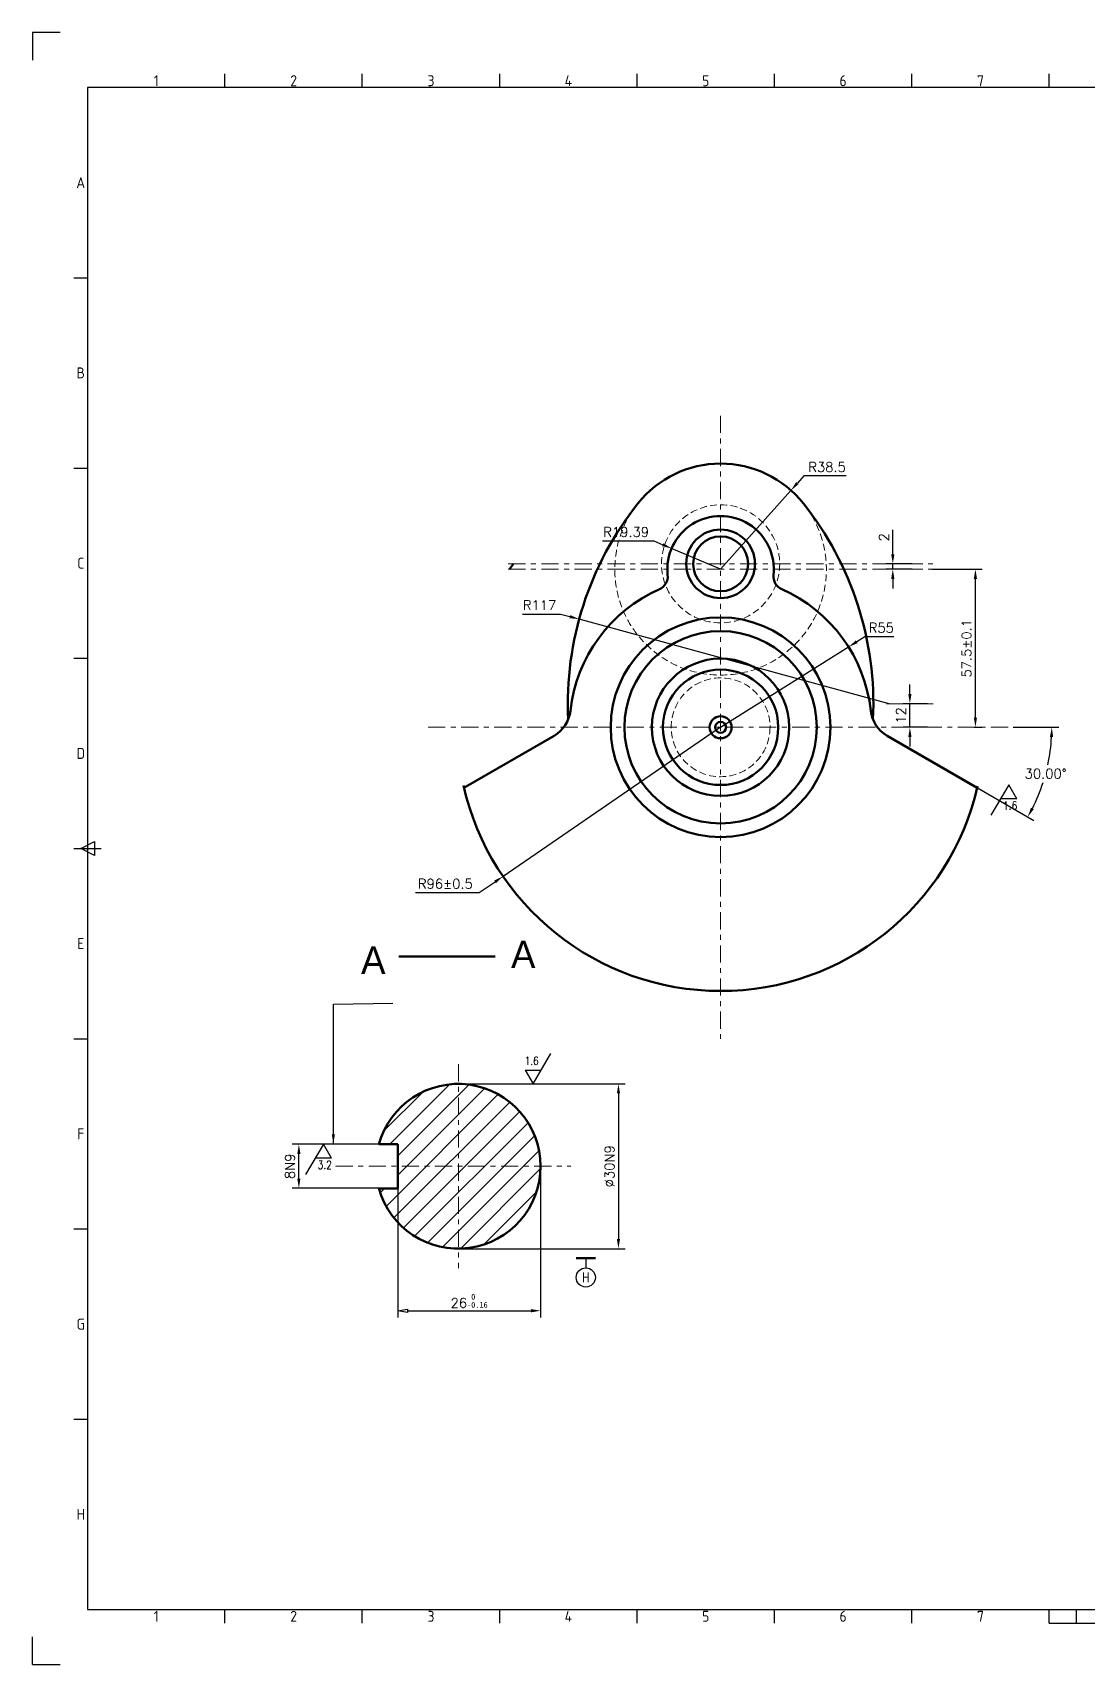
# Model space of a CAD drawing. Header units: millimetres. Extents: x -83 to 757, y -104 to 490.
# Drawn here: x -83 to 301, y -104 to 490 of the extents above; entities that cross this region are included whole.
import ezdxf
from ezdxf.enums import TextEntityAlignment as Align

# ---------------------------------------------------------------- set-up
doc = ezdxf.new("R2010")
doc.units = ezdxf.units.MM
doc.linetypes.add('AX_CENTER', pattern=[12.05, 6.25, -2, 1.8, -2])
doc.linetypes.add('AX_DASHED', pattern=[3.75, 2.5, -1.25])
for name, color, linetype in [('a1', 7, 'Continuous'), ('dim', 1, 'Continuous'), ('f', 6, 'Continuous')]:
    doc.layers.add(name, color=color, linetype=linetype)
for name, color, linetype, lineweight in [('b', 7, 'Continuous', 50), ('c2', 1, 'AX_CENTER', 18), ('x', 4, 'AX_DASHED', 18)]:
    doc.layers.add(name, color=color, linetype=linetype, lineweight=lineweight)
doc.styles.add('ISO Proportional', font='isocp.shx', dxfattribs={"bigfont": 'gbcbig.shx'})
doc.styles.get("Standard").update_dxf_attribs({"font": 'romans.shx', "bigfont": 'gbcbig.shx'})
doc.dimstyles.get("Standard").update_dxf_attribs({"dimtxt": 3.5, "dimasz": 3.5, "dimexe": 2.5, "dimexo": 0.0625, "dimgap": 1.5, "dimtad": 1, "dimdsep": 46, "dimtxsty": 'Standard', "dimcen": 0.09, "dimazin": 0, "dimtfac": 1, "dimtdec": 0, "dimtmove": 0, "dimatfit": 3, "dimfxl": 1, "dimtolj": 1, "dimtzin": 0, "dimarcsym": 0})

# ---------------------------------------------------------------- blocks, each defined once
blk = doc.blocks.new('*D22')
at = {"layer": 'Defpoints', "color": 0, "transparency": 16777216}
for p in [(72.32, 106.96), (72.32, 46.96), (130.65, 46.96)]:
    blk.add_point(p, dxfattribs=at)
at = {"layer": 'dim', "color": 0, "lineweight": -2, "transparency": 16777216}
for p, q in [((72.38, 106.96), (133.15, 106.96)), ((130.65, 103.46), (130.65, 50.46)), ((72.38, 46.96), (133.15, 46.96))]:
    blk.add_line(p, q, dxfattribs=at)
at = {"layer": 'dim', "color": 0, "transparency": 16777216}
for points in [[(130.06, 103.46), (131.23, 103.46), (130.65, 106.96)], [(130.06, 50.46), (131.23, 50.46), (130.65, 46.96)]]:
    blk.add_solid(points, dxfattribs=at)
at = {"layer": 'dim', "color": 0, "transparency": 16777216, "insert": (127.4, 76.96), "char_height": 3.5, "attachment_point": 5, "rotation": 90, "line_spacing_factor": 3.5}
blk.add_mtext('\\A1;%%c30N9', dxfattribs=at)
blk = doc.blocks.new('_CLOSEDBLANK')
at = {"layer": 'dim', "color": 0, "linetype": 'ByBlock', "lineweight": -2}
for p, q in [((-1, -0.17), (-1, 0.17)), ((-1, 0.17), (0, 0)), ((0, 0), (-1, -0.17))]:
    blk.add_line(p, q, dxfattribs=at)
blk = doc.blocks.new('*D59')
at = {"layer": 'Defpoints', "linetype": 'ByBlock', "transparency": 16777216}
for p in [(102.31, 76.16), (50.32, 68.96)]:
    blk.add_point(p, dxfattribs=at)
at = {"layer": 'dim', "color": 0, "linetype": 'ByBlock', "lineweight": -2, "transparency": 16777216}
for p, q in [((102.31, 76.1), (102.31, 21.88)), ((50.32, 68.89), (50.32, 21.88)), ((53.82, 24.38), (98.81, 24.38))]:
    blk.add_line(p, q, dxfattribs=at)
at = {"layer": 'dim', "color": 0, "linetype": 'ByBlock', "transparency": 16777216}
blk.add_solid([(102.31, 24.38), (98.81, 23.8), (98.81, 24.97)], dxfattribs=at)
at = {"layer": 'dim', "color": 0, "linetype": 'ByBlock', "lineweight": -2, "transparency": 16777216, "xscale": 3.5, "yscale": 3.5, "zscale": 3.5, "rotation": 180}
blk.add_blockref('_CLOSEDBLANK', (50.32, 24.38), dxfattribs=at)
at = {"layer": 'dim', "color": 0, "linetype": 'ByBlock', "transparency": 16777216, "insert": (76.31, 27.98), "char_height": 3.5, "attachment_point": 5}
blk.add_mtext('26{\\Ftxt;\\H0.60x\\S 0^ -0.16;}', dxfattribs=at)
blk = doc.blocks.new('*D24')
at = {"layer": 'Defpoints', "color": 0, "transparency": 16777216}
for p in [(14.33, 84.96), (43.4, 84.96), (43.4, 68.96)]:
    blk.add_point(p, dxfattribs=at)
at = {"layer": 'dim', "color": 0, "lineweight": -2, "transparency": 16777216}
for p, q in [((43.34, 84.96), (11.83, 84.96)), ((14.33, 72.46), (14.33, 81.46)), ((43.34, 68.96), (11.83, 68.96))]:
    blk.add_line(p, q, dxfattribs=at)
at = {"layer": 'dim', "color": 0, "transparency": 16777216}
for points in [[(13.75, 81.46), (14.91, 81.46), (14.33, 84.96)], [(13.75, 72.46), (14.91, 72.46), (14.33, 68.96)]]:
    blk.add_solid(points, dxfattribs=at)
at = {"layer": 'dim', "color": 0, "transparency": 16777216, "insert": (11.08, 76.96), "char_height": 3.5, "attachment_point": 5, "rotation": 90, "line_spacing_factor": 3.5}
blk.add_mtext('\\A1;8N9', dxfattribs=at)
blk = doc.blocks.new('*D25')
at = {"layer": 'Defpoints', "color": 0, "transparency": 16777216}
for p in [(193.44, 323.02), (167.83, 294.27)]:
    blk.add_point(p, dxfattribs=at)
at = {"layer": 'dim', "color": 0, "lineweight": -2, "transparency": 16777216}
for p, q in [((198.09, 328.25), (195.76, 325.63)), ((213.59, 328.25), (198.09, 328.25)), ((167.83, 294.27), (193.44, 323.02))]:
    blk.add_line(p, q, dxfattribs=at)
at = {"layer": 'dim', "color": 0, "transparency": 16777216}
blk.add_solid([(195.33, 326.02), (196.2, 325.24), (193.44, 323.02)], dxfattribs=at)
at = {"layer": 'dim', "color": 0, "transparency": 16777216, "insert": (206.59, 331.5), "char_height": 3.5, "attachment_point": 5}
blk.add_mtext('\\A3;R38.5', dxfattribs=at)
blk = doc.blocks.new('_NONE')
blk = doc.blocks.new('*D26')
at = {"layer": 'Defpoints', "color": 0, "transparency": 16777216}
for p in [(116.35, 276.13), (229.23, 245.36)]:
    blk.add_point(p, dxfattribs=at)
at = {"layer": 'dim', "color": 0, "lineweight": -2, "transparency": 16777216}
for p, q in [((95.76, 277.97), (109.6, 277.97)), ((109.6, 277.97), (112.97, 277.05)), ((229.23, 245.36), (116.35, 276.13))]:
    blk.add_line(p, q, dxfattribs=at)
at = {"layer": 'dim', "color": 0, "transparency": 16777216}
blk.add_solid([(113.13, 277.61), (112.82, 276.49), (116.35, 276.13)], dxfattribs=at)
at = {"layer": 'dim', "color": 0, "transparency": 16777216, "insert": (101.93, 281.22), "char_height": 3.5, "attachment_point": 5}
blk.add_mtext('\\A3;R117', dxfattribs=at)
blk = doc.blocks.new('*D27')
at = {"layer": 'Defpoints', "color": 0, "transparency": 16777216}
for p in [(214.41, 266.02), (167.83, 236.77)]:
    blk.add_point(p, dxfattribs=at)
at = {"layer": 'dim', "color": 0, "lineweight": -2, "transparency": 16777216}
for p, q in [((220.33, 269.74), (217.37, 267.88)), ((230.83, 269.74), (220.33, 269.74)), ((167.83, 236.77), (214.41, 266.02))]:
    blk.add_line(p, q, dxfattribs=at)
at = {"layer": 'dim', "color": 0, "transparency": 16777216}
blk.add_solid([(217.06, 268.37), (217.68, 267.39), (214.41, 266.02)], dxfattribs=at)
at = {"layer": 'dim', "color": 0, "transparency": 16777216, "insert": (226.33, 272.99), "char_height": 3.5, "attachment_point": 5}
blk.add_mtext('\\A3;R55', dxfattribs=at)
blk = doc.blocks.new('*D28')
at = {"layer": 'Defpoints', "color": 0, "transparency": 16777216}
for p in [(244.7, 294.27), (260.58, 294.27), (260.1, 236.77)]:
    blk.add_point(p, dxfattribs=at)
at = {"layer": 'dim', "color": 0, "lineweight": -2, "transparency": 16777216}
for p, q in [((244.77, 294.27), (263.08, 294.27)), ((260.58, 240.27), (260.58, 290.77)), ((260.17, 236.77), (263.08, 236.77))]:
    blk.add_line(p, q, dxfattribs=at)
at = {"layer": 'dim', "color": 0, "transparency": 16777216}
for points in [[(259.99, 290.77), (261.16, 290.77), (260.58, 294.27)], [(259.99, 240.27), (261.16, 240.27), (260.58, 236.77)]]:
    blk.add_solid(points, dxfattribs=at)
at = {"layer": 'dim', "color": 0, "transparency": 16777216, "insert": (257.33, 265.52), "char_height": 3.5, "attachment_point": 5, "rotation": 90, "line_spacing_factor": 3.5}
blk.add_mtext('\\A1;57.5%%p0.1', dxfattribs=at)
blk = doc.blocks.new('*D29')
at = {"layer": 'Defpoints', "color": 0, "transparency": 16777216}
for p in [(61.36, 236.77), (228.43, 233.7), (274.3, 236.77), (261.27, 214.74), (284.44, 214.45)]:
    blk.add_point(p, dxfattribs=at)
at = {"layer": 'dim', "color": 0, "lineweight": -2, "transparency": 16777216}
for p, q in [((274.36, 236.77), (290.88, 236.77)), ((261.32, 214.71), (281.8, 202.89))]:
    blk.add_line(p, q, dxfattribs=at)
for start, end in [(347.93487, 356.92709), (333.07291, 342.02424)]:
    blk.add_arc((223.11, 236.77), 65.27, start, end, dxfattribs=at)
at = {"layer": 'dim', "color": 0, "transparency": 16777216}
for points in [[(287.7, 233.29), (288.87, 233.26), (288.38, 236.77)], [(281.81, 206.93), (280.79, 207.49), (279.63, 204.14)]]:
    blk.add_solid(points, dxfattribs=at)
at = {"layer": 'dim', "color": 0, "transparency": 16777216, "insert": (286.15, 219.88), "char_height": 3.5, "attachment_point": 5}
blk.add_mtext('\\A1;30.00°', dxfattribs=at)
blk = doc.blocks.new('*D30')
at = {"layer": 'Defpoints', "color": 0, "transparency": 16777216}
for p in [(167.83, 236.77), (88.64, 182.5)]:
    blk.add_point(p, dxfattribs=at)
at = {"layer": 'dim', "color": 0, "lineweight": -2, "transparency": 16777216}
for p, q in [((167.83, 236.77), (88.64, 182.5)), ((79.98, 176.57), (85.75, 180.52)), ((56.81, 176.57), (79.98, 176.57))]:
    blk.add_line(p, q, dxfattribs=at)
at = {"layer": 'dim', "color": 0, "transparency": 16777216}
blk.add_solid([(85.42, 181), (86.08, 180.04), (88.64, 182.5)], dxfattribs=at)
at = {"layer": 'dim', "color": 0, "transparency": 16777216, "insert": (67.64, 179.82), "char_height": 3.5, "attachment_point": 5}
blk.add_mtext('\\A3;R96%%p0.5', dxfattribs=at)
blk = doc.blocks.new('*D31')
at = {"layer": 'Defpoints', "color": 0, "transparency": 16777216}
for p in [(149.99, 301.87), (167.83, 294.27)]:
    blk.add_point(p, dxfattribs=at)
at = {"layer": 'dim', "color": 0, "lineweight": -2, "transparency": 16777216}
for p, q in [((124.88, 304.61), (143.55, 304.61)), ((143.55, 304.61), (146.77, 303.24)), ((167.83, 294.27), (149.99, 301.87))]:
    blk.add_line(p, q, dxfattribs=at)
at = {"layer": 'dim', "color": 0, "transparency": 16777216}
blk.add_solid([(146.99, 303.78), (146.54, 302.7), (149.99, 301.87)], dxfattribs=at)
at = {"layer": 'dim', "color": 0, "transparency": 16777216, "insert": (133.46, 307.86), "char_height": 3.5, "attachment_point": 5}
blk.add_mtext('\\A3;R19.39', dxfattribs=at)
blk = doc.blocks.new('*D32')
at = {"layer": 'Defpoints', "color": 0, "transparency": 16777216}
for p in [(230.51, 296.27), (237.61, 296.27), (237.61, 294.27)]:
    blk.add_point(p, dxfattribs=at)
at = {"layer": 'dim', "color": 0, "lineweight": -2, "transparency": 16777216}
for p, q in [((230.51, 299.77), (230.51, 308.6)), ((237.55, 296.27), (228.01, 296.27)), ((237.55, 294.27), (228.01, 294.27)), ((230.51, 294.27), (230.51, 296.27)), ((230.51, 290.77), (230.51, 287.27))]:
    blk.add_line(p, q, dxfattribs=at)
at = {"layer": 'dim', "color": 0, "transparency": 16777216}
for points in [[(229.92, 299.77), (231.09, 299.77), (230.51, 296.27)], [(229.92, 290.77), (231.09, 290.77), (230.51, 294.27)]]:
    blk.add_solid(points, dxfattribs=at)
at = {"layer": 'dim', "color": 0, "transparency": 16777216, "insert": (227.26, 305.94), "char_height": 3.5, "attachment_point": 5, "rotation": 90, "line_spacing_factor": 3.5}
blk.add_mtext('\\A1;2', dxfattribs=at)
blk = doc.blocks.new('*D33')
at = {"layer": 'Defpoints', "color": 0, "transparency": 16777216}
for p in [(236.73, 245.36), (243.23, 245.36), (243.23, 236.77)]:
    blk.add_point(p, dxfattribs=at)
at = {"layer": 'dim', "color": 0, "lineweight": -2, "transparency": 16777216}
for p, q in [((236.73, 248.86), (236.73, 252.36)), ((243.17, 245.36), (234.23, 245.36)), ((236.73, 236.77), (236.73, 245.36)), ((243.17, 236.77), (234.23, 236.77)), ((236.73, 233.27), (236.73, 229.77))]:
    blk.add_line(p, q, dxfattribs=at)
at = {"layer": 'dim', "color": 0, "transparency": 16777216}
for points in [[(236.15, 248.86), (237.31, 248.86), (236.73, 245.36)], [(236.15, 233.27), (237.31, 233.27), (236.73, 236.77)]]:
    blk.add_solid(points, dxfattribs=at)
at = {"layer": 'dim', "color": 0, "transparency": 16777216, "insert": (233.48, 241.07), "char_height": 3.5, "attachment_point": 5, "rotation": 90, "line_spacing_factor": 3.5}
blk.add_mtext('\\A1;12', dxfattribs=at)
blk = doc.blocks.new('*U4')
at = {"layer": 'dim'}
for p, q in [((5, 2.89), (0, 0)), ((0, 0), (11, -6.53)), ((5, 2.89), (5, -2.89))]:
    blk.add_line(p, q, dxfattribs=at)
at = {"layer": 'dim', "width": 0.8}
blk.add_text('1.6', height=3, rotation=90, dxfattribs=at).set_placement((6, -2.1), align=Align.TOP_LEFT)
blk = doc.blocks.new('zSec_1908')
at = {"layer": 'b', "lineweight": 50}
blk.add_line((3.5, -0.88), (-3.5, -0.88), dxfattribs=at)
at = {"layer": 'dim', "lineweight": -3}
blk.add_line((0, -0.88), (0, -4.38), dxfattribs=at)
at = {"layer": 'dim'}
blk.add_circle((0, -7.88), 3.5, dxfattribs=at)
at = {"layer": 'dim', "width": 0.8}
blk.add_text('H', height=3.5, dxfattribs=at).set_placement((0, -9.62), align=Align.CENTER)
blk = doc.blocks.new('*U19')
at = {"layer": 'dim'}
for p, q in [((5, 2.89), (0, 0)), ((0, 0), (11, -6.53)), ((5, 2.89), (5, -2.89))]:
    blk.add_line(p, q, dxfattribs=at)
at = {"layer": 'dim', "width": 0.8}
blk.add_text('1.6', height=3, rotation=270, dxfattribs=at).set_placement((6, -2.1), align=Align.BOTTOM_RIGHT)
blk = doc.blocks.new('*U20')
at = {"layer": 'dim'}
for p, q in [((5, 2.89), (0, 0)), ((0, 0), (11, -6.53)), ((5, 2.89), (5, -2.89))]:
    blk.add_line(p, q, dxfattribs=at)
at = {"layer": 'dim', "width": 0.8}
blk.add_text('3.2', height=3, rotation=90, dxfattribs=at).set_placement((6, -2.1), align=Align.TOP_LEFT)
blk = doc.blocks.new('ISO A1')
at = {"layer": 'a1'}
for p, q in [((10, 594), (0, 594)), ((0, 594), (0, 584)), ((70, 574), (70, 579)), ((120, 574), (120, 579)), ((170, 574), (170, 579)), ((220, 574), (220, 579)), ((270, 574), (270, 579)), ((320, 574), (320, 579)), ((370, 574), (370, 579)), ((820, 574), (20, 574)), ((20, 574), (20, 20)), ((15, 504.75), (20, 504.75)), ((15, 435.5), (20, 435.5)), ((15, 366.25), (20, 366.25)), ((15, 297), (25, 297)), ((17.5, 297), (22.5, 299.5)), ((22.5, 294.5), (17.5, 297)), ((22.5, 299.5), (22.5, 294.5)), ((15, 227.75), (20, 227.75)), ((15, 158.5), (20, 158.5)), ((15, 89.25), (20, 89.25)), ((20, 20), (820, 20)), ((70, 15), (70, 20)), ((120, 15), (120, 20)), ((170, 15), (170, 20)), ((220, 15), (220, 20)), ((270, 15), (270, 20)), ((320, 15), (320, 20)), ((370, 15), (370, 20)), ((380, 15), (380, 20)), ((370, 15), (470, 15)), ((0, 0), (0, 10)), ((0, 0), (10, 0))]:
    blk.add_line(p, q, dxfattribs=at)
at = {"layer": 'a1', "style": 'ISO Proportional'}
for s, p in [('1', (45, 576.5)), ('2', (95, 576.5)), ('3', (145, 576.5)), ('4', (195, 576.5)), ('5', (245, 576.5)), ('6', (295, 576.5)), ('7', (345, 576.5)), ('A', (17.5, 539.375)), ('B', (17.5, 470.125)), ('C', (17.5, 400.875)), ('D', (17.5, 331.625)), ('E', (17.5, 262.375)), ('F', (17.5, 193.125)), ('G', (17.5, 123.875)), ('H', (17.5, 54.625)), ('1', (45, 17.5)), ('2', (95, 17.5)), ('3', (145, 17.5)), ('4', (195, 17.5)), ('5', (245, 17.5)), ('6', (295, 17.5)), ('7', (345, 17.5))]:
    blk.add_text(s, height=4, dxfattribs=at).set_placement(p, align=Align.MIDDLE)
at = {"layer": 'a1', "style": 'ISO Proportional', "flags": 8}
for tag, p in [('DESIGNED_BY', (652, 43)), ('CHECKED_BY', (684, 43)), ('APPROVED_BY_DATE', (709, 43)), ('FILENAME', (747, 43)), ('DATE', (772, 43)), ('SCALE', (802, 43)), ('EDITION', (787, 23)), ('SHEET', (802, 23))]:
    blk.add_attdef(tag, text='', height=2.5, dxfattribs=at).set_placement(p, align=Align.MIDDLE_LEFT)
for tag, height, p in [('TITLE', 5, (772.5, 35)), ('OWNER', 5, (687.5, 30)), ('DRAWING_NUMBER', 3, (755, 25))]:
    blk.add_attdef(tag, text='', height=height, dxfattribs=at).set_placement(p, align=Align.MIDDLE)

msp = doc.modelspace()

# ---------------------------------------------------------------- hatches: boundary and pattern name
at = {"layer": 'f'}
h = msp.add_hatch(dxfattribs=at)
h.set_pattern_fill('ANSI31', color=256, scale=40, style=0)
h.set_pattern_definition([(45, (-1175.6097, -155.24), (-3.535534, 3.535534), [])])
h.paths.add_polyline_path([(50.317, 84.956), (50.317, 68.956), (43.403, 68.956, 7.3642081), (43.403, 84.956)])

# ---------------------------------------------------------------- linework, layer by layer
at = {"layer": 'b'}
for p, q in [((107.23, 233.7), (74.39, 214.74)), ((228.427, 233.7), (261.266, 214.74)), ((50.75, 153.337), (85.777, 153.337)), ((43.403, 84.956), (50.317, 84.956)), ((50.317, 84.956), (50.317, 68.956)), ((50.095, 68.889), (43.148, 68.889))]:
    msp.add_line(p, q, dxfattribs=at)
for centre, radius in [((167.828, 296.269), 12.5), ((167.828, 296.269), 10), ((167.828, 236.769), 40), ((167.828, 236.769), 35), ((167.828, 236.769), 25), ((167.828, 236.769), 21), ((167.828, 236.769), 4), ((167.828, 236.769), 2)]:
    msp.add_circle(centre, radius, dxfattribs=at)
for centre, radius, start, end in [((167.828, 294.269), 38.5, 38.538525, 141.461475), ((229.23, 245.361), 117, 141.461475, 182.805919), ((106.426, 245.361), 117, 357.194081, 38.538525), ((167.828, 294.269), 19.393, 353.834774, 186.165226), ((167.828, 236.769), 96, 141.699078, 143.20467), ((143.576, 291.65), 5, 293.840868, 6.165226), ((192.08, 291.65), 5, 173.834774, 246.159132), ((167.828, 236.769), 55, 113.840868, 173.725192), ((167.828, 236.769), 55, 6.274808, 66.159132), ((101.23, 244.092), 12, 300, 353.725192), ((234.427, 244.092), 12, 186.274808, 240), ((167.828, 236.769), 96, 192.762253, 347.068279), ((72.317, 76.956), 30, 195.46601, 164.53399)]:
    msp.add_arc(centre, radius, start, end, dxfattribs=at)
at = {"layer": 'c2'}
for p, q in [((167.828, 350.173), (167.828, 123.366)), ((90.564, 296.269), (245.092, 296.269)), ((90.564, 294.269), (245.092, 294.269)), ((228.23, 245.361), (245.23, 245.361)), ((61.356, 236.769), (274.301, 236.769)), ((72.38, 114.092), (72.379, 39.837)), ((27.684, 76.956), (113.368, 76.956))]:
    msp.add_line(p, q, dxfattribs=at)
at = {"layer": 'x'}
for centre, radius in [((167.828, 296.269), 21.5), ((167.828, 236.769), 18)]:
    msp.add_circle(centre, radius, dxfattribs=at)
msp.add_arc((167.828, 294.269), 38.5, 141.461475, 38.538525, dxfattribs=at)

# ---------------------------------------------------------------- block references
at = {"layer": 'a1'}
msp.add_blockref('ISO A1', (-82.576, -104.359), dxfattribs=at)
at = {"layer": 'dim'}
for name, p, rotation in [('*U4', (272.777, 215.769), 269.999999533796), ('*U19', (99.55, 106.956), 90), ('*U20', (23.283, 84.956), 269.9999984647661)]:
    msp.add_blockref(name, p, dxfattribs=dict(at, rotation=rotation))
msp.add_blockref('zSec_1908', (118.751, 44.364), dxfattribs=at)

# ---------------------------------------------------------------- texts
at = {"layer": 'b', "char_height": 3.5, "attachment_point": 1}
for insert in [(36.957, 156.979), (91.536, 159.096)]:
    msp.add_mtext('{\\Faxtxt.shx,HZTXT.SHX;\\H2.8571x;A}', dxfattribs=dict(at, insert=insert))

# ---------------------------------------------------------------- dimensions: what is measured, and where the dimension line sits
at = {"layer": 'dim'}
for center, mpoint, picture, middle in [((167.828, 294.269), (193.436, 323.018), '*D25', (206.592, 331.496)), ((167.828, 294.269), (149.986, 301.868), '*D31', (133.462, 307.861)), ((229.23, 245.361), (116.349, 276.131), '*D26', (101.928, 281.222)), ((167.828, 236.769), (214.405, 266.019), '*D27', (226.333, 272.992))]:
    dim = msp.add_radius_dim(center=center, mpoint=mpoint, dimstyle='Standard', override={"dimtoh": 1, "dimblk1": 'NONE', "dimsah": 1, "dimatfit": 3, "dimtolj": 3}, dxfattribs=at)
    dim.commit()
    dim.dimension.update_dxf_attribs({"geometry": picture, "text_midpoint": middle})
dim = msp.add_linear_dim(base=(230.508, 296.269), p1=(237.612, 294.269), p2=(237.612, 296.269), angle=90, dimstyle='Standard', override={"dimatfit": 3}, dxfattribs=at)
dim.commit()
dim.dimension.update_dxf_attribs({"geometry": '*D32', "text_midpoint": (227.258, 305.936)})
for base, p1, p2, text, picture, middle in [((260.578, 294.269), (260.103, 236.769), (244.703, 294.269), '<>%%p0.1', '*D28', (257.328, 265.519)), ((236.73, 245.361), (243.231, 236.769), (243.231, 245.361), '12', '*D33', (233.48, 241.065)), ((130.646, 46.956), (72.317, 106.956), (72.317, 46.956), '%%c30N9', '*D22', (127.396, 76.956)), ((14.331, 84.956), (43.403, 68.956), (43.403, 84.956), '8N9', '*D24', (11.081, 76.956))]:
    dim = msp.add_linear_dim(base=base, p1=p1, p2=p2, angle=90, text=text, dimstyle='Standard', override={"dimgap": 1.5, "dimatfit": 3}, dxfattribs=at)
    dim.commit()
    dim.dimension.update_dxf_attribs({"geometry": picture, "text_midpoint": middle})
dim = msp.add_radius_dim(center=(167.828, 236.769), mpoint=(88.638, 182.502), text='<>%%p0.5', dimstyle='Standard', override={"dimgap": 1.5, "dimtoh": 1, "dimblk1": 'NONE', "dimsah": 1, "dimatfit": 3, "dimtolj": 3}, dxfattribs=at)
dim.commit()
dim.dimension.update_dxf_attribs({"geometry": '*D30', "text_midpoint": (67.644, 179.816)})
dim = msp.add_angular_dim_2l(base=(284.441, 214.447), line1=((61.356, 236.769), (274.301, 236.769)), line2=((228.427, 233.7), (261.266, 214.74)), dimstyle='Standard', override={"dimtih": 1, "dimtoh": 1, "dimatfit": 3}, dxfattribs=at)
dim.commit()
dim.dimension.update_dxf_attribs({"geometry": '*D29', "text_midpoint": (286.153, 219.877)})
dim = msp.add_linear_dim(base=(102.306, 24.384), p1=(50.317, 68.956), p2=(102.306, 76.158), text='26{\\Ftxt;\\H0.60x\\S 0^ -0.16;}', dimstyle='Standard', override={"dimgap": 1.5, "dimblk1": 'CLOSEDBLANK', "dimsah": 1, "dimatfit": 3}, dxfattribs=at)
dim.commit()
dim.dimension.update_dxf_attribs({"geometry": '*D59', "text_midpoint": (76.311, 27.984)})

# ---------------------------------------------------------------- leaders
msp.add_leader([(26.875, 85.082), (26.875, 135.989), (48.545, 136.333)], dimstyle='Standard', override={"dimgap": 0.09, "dimlunit": 1, "dimtdec": 2}, dxfattribs=at)

doc.saveas('drawing.dxf')
